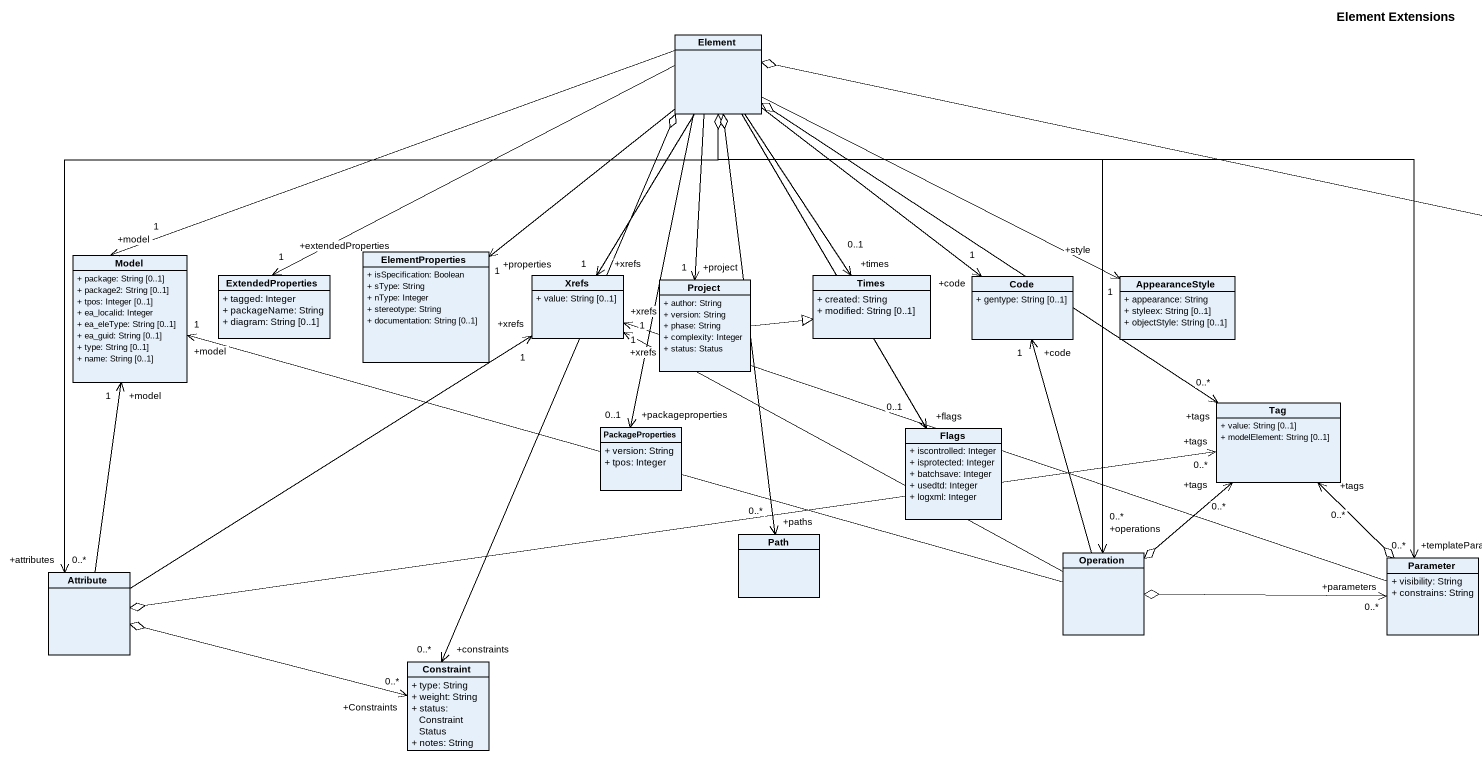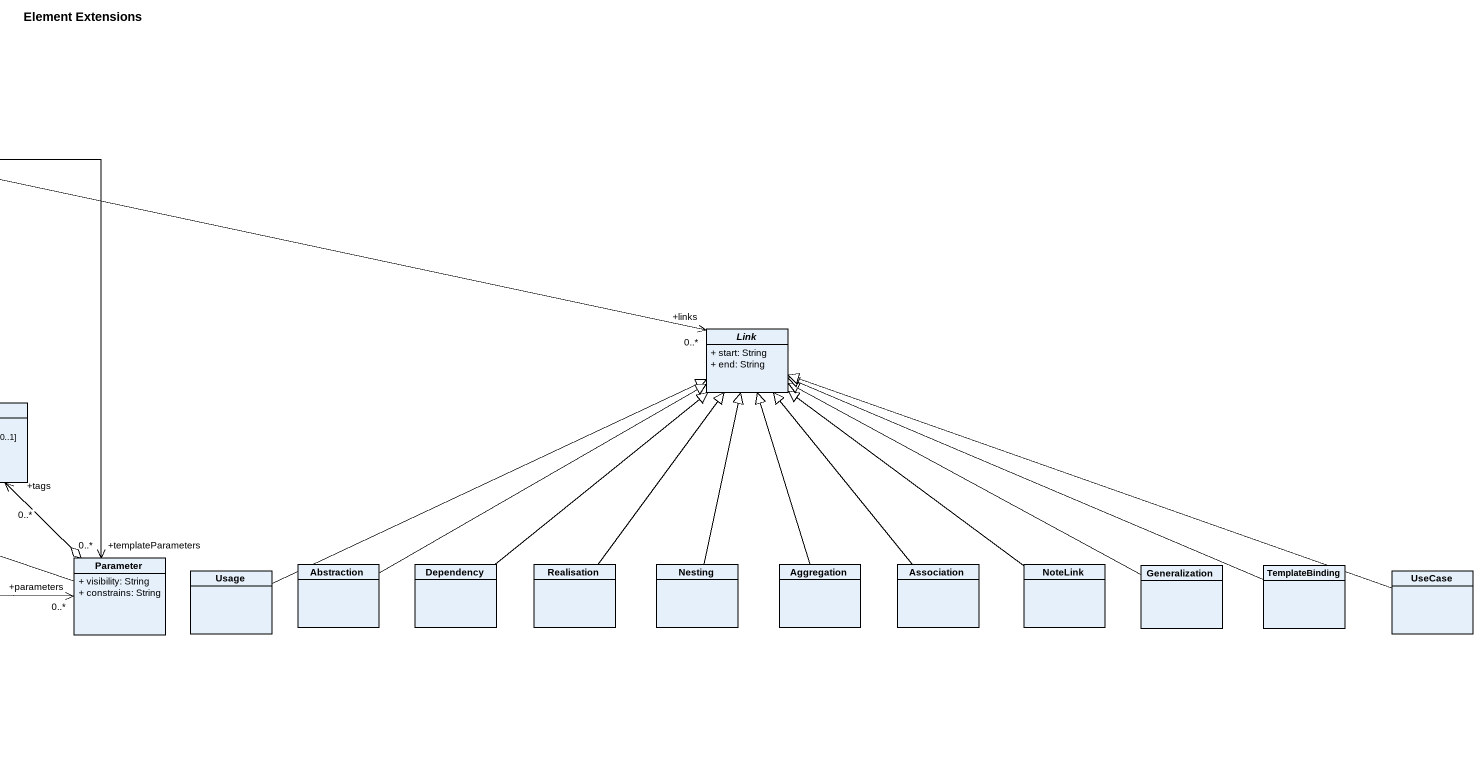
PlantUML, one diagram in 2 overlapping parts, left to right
@startuml
title Element Extensions
hide circle
hide empty members
skinparam classAttributeIconSize 0
class Element
class Model {
  + package: String [0..1]
  + package2: String [0..1]
  + tpos: Integer [0..1]
  + ea_localid: Integer
  + ea_eleType: String [0..1]
  + ea_guid: String [0..1]
  + type: String [0..1]
  + name: String [0..1]
}
class ElementProperties {
  + isSpecification: Boolean
  + sType: String
  + nType: Integer
  + stereotype: String
  + documentation: String [0..1]
}
class ExtendedProperties {
  + tagged: Integer
  + packageName: String
  + diagram: String [0..1]
}
class Xrefs {
  + value: String [0..1]
}
class Project {
  + author: String
  + version: String
  + phase: String
  + complexity: Integer
  + status: Status
}
class Times {
  + created: String
  + modified: String [0..1]
}
class Code {
  + gentype: String [0..1]
}
class AppearanceStyle {
  + appearance: String
  + styleex: String [0..1]
  + objectStyle: String [0..1]
}
abstract class Link {
  + start: String
  + end: String
}
class PackageProperties {
  + version: String
  + tpos: Integer
}
class Flags {
  + iscontrolled: Integer
  + isprotected: Integer
  + batchsave: Integer
  + usedtd: Integer
  + logxml: Integer
}
class Tag {
  + value: String [0..1]
  + modelElement: String [0..1]
}
class Path
class Operation
class Parameter {
  + visibility: String
  + constrains: String
}
class Attribute
class Usage
class Abstraction
class Dependency
class Realisation
class Nesting
class Aggregation
class Association
class NoteLink
class Generalization
class TemplateBinding
class "UseCase" as UseCase_
class Constraint {
  + type: String
  + weight: String
  + status: ConstraintStatus
  + notes: String
}
Element -left-> "+model\n1" Model
Element --> "+properties\n1" ElementProperties
Element -left-> "+extendedProperties\n1" ExtendedProperties
Element --> "+xrefs\n1" Xrefs
Element --> "+project\n1" Project
Element --> "+times\n0..1" Times
Element --> "+code\n1" Code
Element -right-> "+style\n1" AppearanceStyle
Element --> "+packageproperties\n0..1" PackageProperties
Element --> "+flags\n0..1" Flags
Project -right-|> Times
Link "+links\n0..*" <-left-o Element
Tag "+tags\n0..*" <-up-o Element
Tag "+tags\n0..*" <--o Operation
Tag "+tags\n0..*" <--o Parameter
Tag "+tags\n0..*" <-left-o Attribute
Path "+paths\n0..*" <-up-o Element
Operation "+operations\n0..*" <-up-o Element
Operation -left-> "+model\n1" Model
Operation -left-> "+xrefs\n1" Xrefs
Operation -up-> "+code\n1" Code
Parameter "+templateParameters\n0..*" <-up-o Element
Parameter -left-> "+xrefs\n1" Xrefs
Parameter "+parameters\n0..*" <-left-o Operation
Attribute "+attributes\n0..*" <-up-o Element
Attribute -up-> "+model\n1" Model
Attribute -up-> "+xrefs\n1" Xrefs
Usage -right-|> Link
Abstraction -right-|> Link
Dependency -up-|> Link
Realisation -up-|> Link
Nesting -up-|> Link
Aggregation -up-|> Link
Association -up-|> Link
NoteLink -up-|> Link
Generalization -left-|> Link
TemplateBinding -left-|> Link
UseCase_ -left-|> Link
Constraint "+constraints\n0..*" <-up-o Element
Constraint "+Constraints\n0..*" <-left-o Attribute
@enduml
